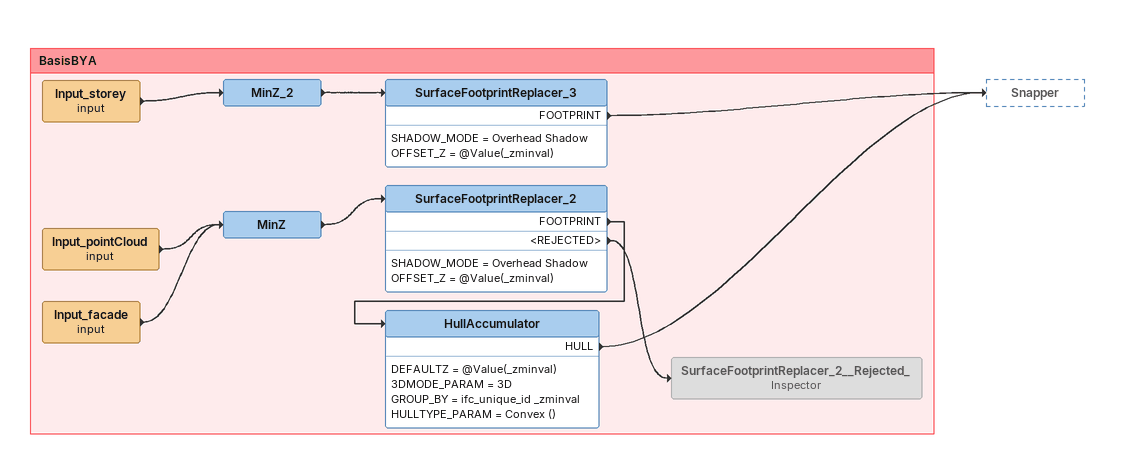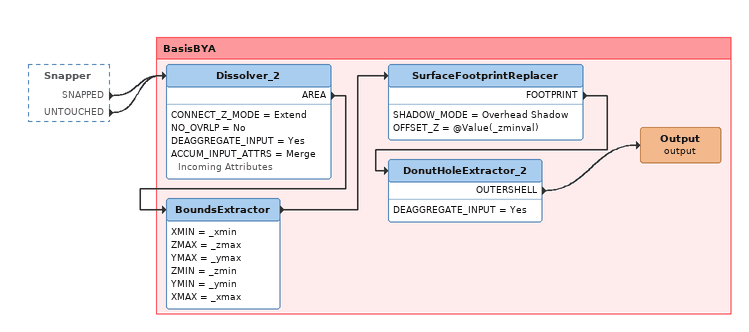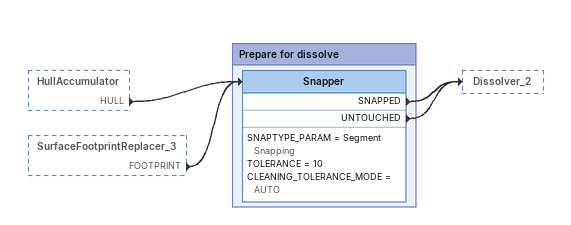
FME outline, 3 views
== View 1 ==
Bookmark: BasisBYA
Input_storey (input)
    -> MinZ_2
MinZ_2
    -> SurfaceFootprintReplacer_3
SurfaceFootprintReplacer_3
    SHADOW_MODE = Overhead Shadow
    OFFSET_Z = @Value(_zminval)
    FOOTPRINT -> Snapper
Input_pointCloud (input)
    -> MinZ
Input_facade (input)
    -> MinZ
MinZ
    -> SurfaceFootprintReplacer_2
SurfaceFootprintReplacer_2
    SHADOW_MODE = Overhead Shadow
    OFFSET_Z = @Value(_zminval)
    FOOTPRINT -> HullAccumulator
    <REJECTED> -> SurfaceFootprintReplacer_2__Rejected_
HullAccumulator
    DEFAULTZ = @Value(_zminval)
    3DMODE_PARAM = 3D
    GROUP_BY = ifc_unique_id _zminval
    HULLTYPE_PARAM = Convex ()
    HULL -> Snapper
SurfaceFootprintReplacer_2__Rejected_: Inspector [off]

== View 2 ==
Snapper [outside]
    SNAPPED -> Dissolver_2
    UNTOUCHED -> Dissolver_2

Bookmark: BasisBYA
Dissolver_2
    CONNECT_Z_MODE = Extend
    NO_OVRLP = No
    DEAGGREGATE_INPUT = Yes
    ACCUM_INPUT_ATTRS = Merge Incoming Attributes
    AREA -> BoundsExtractor
BoundsExtractor
    XMIN = _xmin
    ZMAX = _zmax
    YMAX = _ymax
    ZMIN = _zmin
    YMIN = _ymin
    XMAX = _xmax
    -> SurfaceFootprintReplacer
SurfaceFootprintReplacer
    SHADOW_MODE = Overhead Shadow
    OFFSET_Z = @Value(_zminval)
    FOOTPRINT -> DonutHoleExtractor_2
DonutHoleExtractor_2
    DEAGGREGATE_INPUT = Yes
    OUTERSHELL -> Output (output)
Output (output)

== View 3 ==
HullAccumulator [outside]
    HULL -> Snapper
SurfaceFootprintReplacer_3 [outside]
    FOOTPRINT -> Snapper

Bookmark: Prepare for dissolve
Snapper
    SNAPTYPE_PARAM = Segment Snapping
    TOLERANCE = 10
    CLEANING_TOLERANCE_MODE = AUTO
    SNAPPED -> Dissolver_2
    UNTOUCHED -> Dissolver_2
